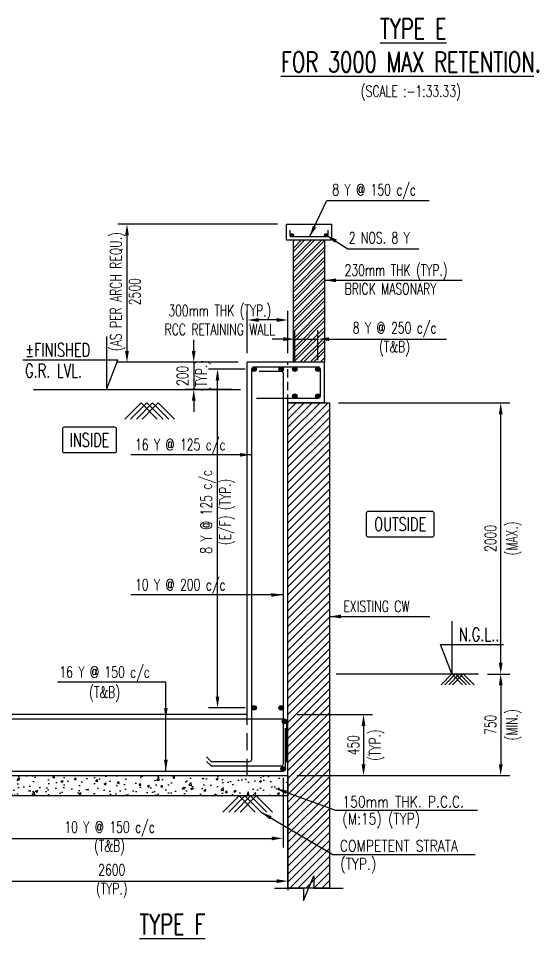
# Model space of a CAD drawing. Header units: millimetres. Extents: x 2843046 to 3042813, y -234641 to -168101.
# Drawn here: x 2889530 to 2900801, y -219194 to -198824 of the extents above; entities that cross this region are included whole.
import ezdxf
from ezdxf.enums import TextEntityAlignment as Align

# ---------------------------------------------------------------- set-up
doc = ezdxf.new("R2010")
doc.units = ezdxf.units.MM
doc.header["$MEASUREMENT"] = 0
doc.header["$PDMODE"] = 34
doc.header["$PDSIZE"] = -5
doc.linetypes.add('Hidden', pattern=[0.375, 0.25, -0.125])
for name, color, linetype in [('NO. BEAM', 3, 'Continuous'), ('S- PILE CAP', 4, 'Continuous'), ('S-BRECK LINE', 8, 'Continuous'), ('S-COLUMN', 1, 'Continuous'), ('S-CONCRET LINE', 4, 'Continuous'), ('S-DIM-1', 5, 'Continuous'), ('S-FOOTING', 4, 'Continuous'), ('S-HATCH', 253, 'Continuous'), ('S-LEVEL SECTION', 3, 'Continuous'), ('S-PCC', 9, 'Continuous'), ('S-REINFORCEMENT', 6, 'Continuous'), ('S-RETAINING WALL', 6, 'Continuous'), ('S-TEXT', 2, 'Continuous'), ('S-TEXT-1', 4, 'Continuous'), ('S-TITIL', 6, 'Continuous'), ('TITLE', 6, 'Continuous')]:
    doc.layers.add(name, color=color, linetype=linetype)
doc.styles.add('ROMANS', font='simplex.shx', dxfattribs={"width": 0.7})
doc.dimstyles.new('dim100', dxfattribs={"dimtxt": 250, "dimasz": 250, "dimexe": 200, "dimexo": 200, "dimgap": 100, "dimtad": 1, "dimdec": 0, "dimzin": 0, "dimdsep": 46, "dimtxsty": 'ROMANS', "dimcen": 0, "dimclrd": 5, "dimclre": 5, "dimclrt": 4, "dimadec": 0, "dimazin": 0, "dimtfac": 1, "dimtdec": 0, "dimtix": 1, "dimtofl": 0, "dimtmove": 2, "dimatfit": 3, "dimfxl": 0, "dimtolj": 1, "dimtzin": 0, "dimlwd": -1, "dimlwe": -1, "dimarcsym": 0})
doc.dimstyles.new('dim33.33', dxfattribs={"dimtxt": 250, "dimasz": 250, "dimexe": 200, "dimexo": 200, "dimgap": 100, "dimtad": 1, "dimdec": 0, "dimlfac": 0.333331, "dimzin": 0, "dimdsep": 46, "dimtxsty": 'ROMANS', "dimcen": 0, "dimclrd": 5, "dimclre": 5, "dimclrt": 4, "dimadec": 0, "dimazin": 0, "dimtfac": 1, "dimtdec": 0, "dimtix": 1, "dimtofl": 0, "dimtmove": 2, "dimatfit": 3, "dimfxl": 0, "dimtolj": 1, "dimtzin": 0, "dimlwd": -1, "dimlwe": -1, "dimarcsym": 0})

# ---------------------------------------------------------------- blocks, each defined once
blk = doc.blocks.new('*D69')
at = {"layer": 'Defpoints', "color": 0, "lineweight": -2}
for p in [(2893938, -206587), (2894747, -206587), (2894747, -214087)]:
    blk.add_point(p, dxfattribs=at)
at = {"layer": 'S-DIM-1', "color": 5}
for p, q in [((2894547, -206587), (2893738, -206587)), ((2894547, -214087), (2893738, -214087))]:
    blk.add_line(p, q, dxfattribs=at)
at = {"layer": 'S-DIM-1', "color": 5, "lineweight": -3}
blk.add_line((2893938, -213837), (2893938, -206837), dxfattribs=at)
at = {"layer": 'S-DIM-1', "color": 5, "lineweight": -2}
for points in [[(2893979, -206837), (2893896, -206837), (2893938, -206587)], [(2893896, -213837), (2893979, -213837), (2893938, -214087)]]:
    blk.add_solid(points, dxfattribs=at)
at = {"layer": 'S-DIM-1', "color": 4, "insert": (2893938, -209748), "char_height": 250, "attachment_point": 5, "rotation": 90, "style": 'ROMANS'}
blk.add_mtext('\\A1;8 Y @ 125 c/c\\P(E/F) (TYP.)', dxfattribs=at)
blk = doc.blocks.new('*D70')
at = {"layer": 'Defpoints', "color": 0, "lineweight": -2}
for p in [(2895497, -214237), (2895497, -215587), (2897169, -215587)]:
    blk.add_point(p, dxfattribs=at)
at = {"layer": 'S-DIM-1', "color": 5}
for p, q in [((2895697, -214237), (2897369, -214237)), ((2895697, -215587), (2897369, -215587))]:
    blk.add_line(p, q, dxfattribs=at)
at = {"layer": 'S-DIM-1', "color": 5, "lineweight": -3}
blk.add_line((2897169, -214487), (2897169, -215337), dxfattribs=at)
at = {"layer": 'S-DIM-1', "color": 5, "lineweight": -2}
for points in [[(2897211, -214487), (2897127, -214487), (2897169, -214237)], [(2897127, -215337), (2897211, -215337), (2897169, -215587)]]:
    blk.add_solid(points, dxfattribs=at)
at = {"layer": 'S-DIM-1', "color": 4, "char_height": 250, "attachment_point": 5, "rotation": 90, "style": 'ROMANS'}
for s, insert in [('(TYP.)', (2897459, -214912)), ('\\A1;450', (2896944, -214912))]:
    blk.add_mtext(s, dxfattribs=dict(at, insert=insert))
blk = doc.blocks.new('*D71')
at = {"layer": 'Defpoints', "color": 0, "lineweight": -2}
for p in [(2887947, -215437), (2895388, -215437), (2895388, -216976)]:
    blk.add_point(p, dxfattribs=at)
at = {"layer": 'S-DIM-1', "color": 5}
for p, q in [((2887947, -215637), (2887947, -217176)), ((2895388, -215637), (2895388, -217176)), ((2888197, -216976), (2895138, -216976))]:
    blk.add_line(p, q, dxfattribs=at)
at = {"layer": 'S-DIM-1', "color": 5, "lineweight": -2}
for points in [[(2888197, -216935), (2888197, -217018), (2887947, -216976)], [(2895138, -217018), (2895138, -216935), (2895388, -216976)]]:
    blk.add_solid(points, dxfattribs=at)
at = {"layer": 'S-DIM-1', "color": 4, "insert": (2891547, -216976), "char_height": 250, "attachment_point": 5, "style": 'ROMANS'}
blk.add_mtext('\\A1;10 Y @ 150 c/c\\P(T&B)', dxfattribs=at)
blk = doc.blocks.new('*D72')
at = {"layer": 'Defpoints', "color": 0, "lineweight": -2}
for p in [(2887697, -216037), (2895497, -216037), (2895497, -217922)]:
    blk.add_point(p, dxfattribs=at)
at = {"layer": 'S-DIM-1', "color": 5}
for p, q in [((2887697, -216237), (2887697, -218122)), ((2895497, -216237), (2895497, -218122)), ((2887947, -217922), (2895247, -217922))]:
    blk.add_line(p, q, dxfattribs=at)
at = {"layer": 'S-DIM-1', "color": 5, "lineweight": -2}
for points in [[(2887947, -217880), (2887947, -217964), (2887697, -217922)], [(2895247, -217964), (2895247, -217880), (2895497, -217922)]]:
    blk.add_solid(points, dxfattribs=at)
at = {"layer": 'S-DIM-1', "color": 4, "insert": (2891597, -217922), "char_height": 250, "attachment_point": 5, "style": 'ROMANS'}
blk.add_mtext('\\A1;2600\\P(TYP.)', dxfattribs=at)
blk = doc.blocks.new('*D73')
at = {"layer": 'Defpoints', "color": 0, "lineweight": -2}
for p in [(2899713, -213337), (2895497, -215587), (2900205, -215587)]:
    blk.add_point(p, dxfattribs=at)
at = {"layer": 'S-DIM-1', "color": 5}
for p, q in [((2899913, -213337), (2900405, -213337)), ((2895697, -215587), (2900405, -215587))]:
    blk.add_line(p, q, dxfattribs=at)
at = {"layer": 'S-DIM-1', "color": 5, "lineweight": -3}
blk.add_line((2900205, -213587), (2900205, -215337), dxfattribs=at)
at = {"layer": 'S-DIM-1', "color": 5, "lineweight": -2}
for points in [[(2900247, -213587), (2900164, -213587), (2900205, -213337)], [(2900164, -215337), (2900247, -215337), (2900205, -215587)]]:
    blk.add_solid(points, dxfattribs=at)
at = {"layer": 'S-DIM-1', "color": 4, "char_height": 250, "attachment_point": 5, "rotation": 90, "style": 'ROMANS'}
for s, insert in [('\\A1;750', (2899980, -214462)), ('(MIN.)', (2900496, -214462))]:
    blk.add_mtext(s, dxfattribs=dict(at, insert=insert))
blk = doc.blocks.new('*D74')
at = {"layer": 'Defpoints', "color": 0, "lineweight": -2}
for p in [(2896417, -207337), (2900205, -207337), (2899713, -213337)]:
    blk.add_point(p, dxfattribs=at)
at = {"layer": 'S-DIM-1', "color": 5}
for p, q in [((2896617, -207337), (2900405, -207337)), ((2899913, -213337), (2900405, -213337))]:
    blk.add_line(p, q, dxfattribs=at)
at = {"layer": 'S-DIM-1', "color": 5, "lineweight": -3}
blk.add_line((2900205, -213087), (2900205, -207587), dxfattribs=at)
at = {"layer": 'S-DIM-1', "color": 5, "lineweight": -2}
for points in [[(2900247, -207587), (2900164, -207587), (2900205, -207337)], [(2900164, -213087), (2900247, -213087), (2900205, -213337)]]:
    blk.add_solid(points, dxfattribs=at)
at = {"layer": 'S-DIM-1', "color": 4, "char_height": 250, "attachment_point": 5, "rotation": 90, "style": 'ROMANS'}
for s, insert in [('(MAX.)', (2900496, -210337)), ('\\A1;2000', (2899980, -210337))]:
    blk.add_mtext(s, dxfattribs=dict(at, insert=insert))
blk = doc.blocks.new('*D76')
at = {"layer": 'Defpoints', "color": 0, "lineweight": -2}
for p in [(2894597, -206437), (2893411, -207037), (2894447, -207037)]:
    blk.add_point(p, dxfattribs=at)
at = {"layer": 'S-DIM-1', "color": 5, "lineweight": -3}
for p, q in [((2893411, -206187), (2893411, -205937)), ((2893411, -206437), (2893411, -207037)), ((2893411, -207287), (2893411, -207537))]:
    blk.add_line(p, q, dxfattribs=at)
at = {"layer": 'S-DIM-1', "color": 5}
for p, q in [((2894397, -206437), (2893211, -206437)), ((2894247, -207037), (2893211, -207037))]:
    blk.add_line(p, q, dxfattribs=at)
at = {"layer": 'S-DIM-1', "color": 5, "lineweight": -2}
for points in [[(2893369, -206187), (2893452, -206187), (2893411, -206437)], [(2893452, -207287), (2893369, -207287), (2893411, -207037)]]:
    blk.add_solid(points, dxfattribs=at)
at = {"layer": 'S-DIM-1', "color": 4, "insert": (2893411, -206737), "char_height": 250, "attachment_point": 5, "rotation": 90, "style": 'ROMANS'}
blk.add_mtext('\\A1;200\\P(TYP.)', dxfattribs=at)
blk = doc.blocks.new('*D77')
at = {"layer": 'Defpoints', "color": 0, "lineweight": -2}
for p in [(2895467, -203377), (2891933, -206437), (2894597, -206437)]:
    blk.add_point(p, dxfattribs=at)
at = {"layer": 'S-DIM-1', "color": 5}
for p, q in [((2895267, -203377), (2891733, -203377)), ((2894397, -206437), (2891733, -206437))]:
    blk.add_line(p, q, dxfattribs=at)
at = {"layer": 'S-DIM-1', "color": 5, "lineweight": -3}
blk.add_line((2891933, -203627), (2891933, -206187), dxfattribs=at)
at = {"layer": 'S-DIM-1', "color": 5, "lineweight": -2}
for points in [[(2891975, -203627), (2891892, -203627), (2891933, -203377)], [(2891892, -206187), (2891975, -206187), (2891933, -206437)]]:
    blk.add_solid(points, dxfattribs=at)
at = {"layer": 'S-DIM-1', "color": 4, "insert": (2891896, -204873), "char_height": 250, "attachment_point": 5, "rotation": 90, "style": 'ROMANS'}
blk.add_mtext('\\A1;{(AS PER ARCH REQU.)\\P2500}', dxfattribs=at)
blk = doc.blocks.new('*D78')
at = {"layer": 'Defpoints', "color": 0, "lineweight": -2}
for p in [(2896157, -205924), (2895647, -206587), (2896157, -206587)]:
    blk.add_point(p, dxfattribs=at)
at = {"layer": 'S-DIM-1', "color": 5}
for p, q in [((2895647, -206387), (2895647, -205724)), ((2896157, -206387), (2896157, -205724))]:
    blk.add_line(p, q, dxfattribs=at)
at = {"layer": 'S-DIM-1', "color": 5, "lineweight": -3}
for p, q in [((2895397, -205924), (2895147, -205924)), ((2895647, -205924), (2896157, -205924)), ((2896407, -205924), (2899007, -205924))]:
    blk.add_line(p, q, dxfattribs=at)
at = {"layer": 'S-DIM-1', "color": 5, "lineweight": -2}
for points in [[(2895397, -205966), (2895397, -205882), (2895647, -205924)], [(2896407, -205882), (2896407, -205966), (2896157, -205924)]]:
    blk.add_solid(points, dxfattribs=at)
at = {"layer": 'S-DIM-1', "color": 4, "insert": (2897857, -205924), "char_height": 250, "attachment_point": 5, "style": 'ROMANS'}
blk.add_mtext('\\A1;8 Y @ 250 c/c\\P(T&B)', dxfattribs=at)
blk = doc.blocks.new('*D79')
at = {"layer": 'Defpoints', "color": 0, "lineweight": -2}
for p in [(2894597, -205500), (2894597, -206437), (2895497, -206437)]:
    blk.add_point(p, dxfattribs=at)
at = {"layer": 'S-DIM-1', "color": 5}
for p, q in [((2894597, -206237), (2894597, -205300)), ((2895497, -206237), (2895497, -205300))]:
    blk.add_line(p, q, dxfattribs=at)
at = {"layer": 'S-DIM-1', "color": 5, "lineweight": -3}
blk.add_line((2895247, -205500), (2894847, -205500), dxfattribs=at)
at = {"layer": 'S-DIM-1', "color": 5, "lineweight": -2}
for points in [[(2894847, -205458), (2894847, -205542), (2894597, -205500)], [(2895247, -205542), (2895247, -205458), (2895497, -205500)]]:
    blk.add_solid(points, dxfattribs=at)
at = {"layer": 'S-DIM-1', "color": 4, "insert": (2893988, -205500), "char_height": 250, "attachment_point": 5, "style": 'ROMANS'}
blk.add_mtext('\\A1;300mm THK (TYP.)\\PRCC RETAINING WALL', dxfattribs=at)

msp = doc.modelspace()

# ---------------------------------------------------------------- hatches: boundary and pattern name
at = {"layer": 'S-HATCH'}
h = msp.add_hatch(dxfattribs=at)
h.set_pattern_fill('ANSI32', color=256, scale=420, style=0)
h.set_pattern_definition([(45, (-5803560.17, 194895.76), (-111.369318, 111.369318), []), (45, (-5803485.93, 194895.76), (-111.369318, 111.369318), [])])
h.paths.add_polyline_path([(2895616.7, -206436.8), (2895616.7, -203736.8), (2896306.7, -203736.8), (2896306.7, -206436.8)])
h = msp.add_hatch(dxfattribs=at)
h.set_pattern_fill('ANSI31', color=9, scale=1000)
h.set_pattern_definition([(45, (2675403.83, -231032.78), (-88.38835, 88.38835), [])])
h.paths.add_polyline_path([(2895496.7, -207336.8), (2895496.7, -218077.8), (2896416.7, -218077.8), (2896416.7, -207336.8)])
at = {"layer": 'S-PCC', "linetype": 'ByBlock'}
h = msp.add_hatch(dxfattribs=at)
h.set_pattern_fill('AR-CONC,_O', color=256, scale=66.666667)
h.set_pattern_definition([(50, (-14206710.75, 195740.44), (478.173455, -41.834757), [50, -550]), (355, (-14206710.75, 195740.44), (-92.500889, 501.461422), [40, -440]), (100.4514445, (-14206670.9, 195736.95), (385.672564, 459.626661), [42.493461, -467.428075]), (46.1842, (-14206710.75, 195873.77), (711.49422, -110.346187), [75, -825]), (96.6356355, (-14206651.46, 195864.6), (623.107964, 649.4124), [63.740228, -701.142507]), (351.184164, (-14206710.75, 195873.8), (623.107963, 649.4124), [60, -660]), (21, (-14206644.1, 195840.44), (397.938035, -268.412594), [50, -550]), (326, (-14206644.1, 195840.44), (162.210221, 483.433363), [40, -440]), (71.4514447, (-14206610.9, 195818.07), (560.148251, 215.020769), [42.49346, -467.428075]), (37.5, (-14206710.75, 195740.44), (8.1065702, 221.9292359), [0, -434.6666667, 0, -446.6666667, 0, -441.6666667]), (7.5, (-14206710.75, 195740.44), (175.3796916, 262.9411413), [0, -254.6666667, 0, -424.6666667, 0, -168.3333333]), (327.5, (-14206859.42, 195740.44), (355.8816241, -15.0365812), [0, -166.6666667, 0, -520, 0, -690]), (317.5, (-14206926.08, 195740.44), (388.7907796, 66.736655), [0, -216.6666667, 0, -345.3333333, 0, -490])])
h.paths.add_polyline_path([(2887246.7, -216036.9), (2887246.7, -215586.9), (2895496.7, -215586.8), (2895496.7, -216036.8)])

# ---------------------------------------------------------------- linework, layer by layer
at = {"layer": 'NO. BEAM', "color": 7, "elevation": -19.4}
for points in [[(2891662.3, -207874.6), (2890542.3, -207874.6, 0.4142136), (2890502.3, -207914.6), (2890502.3, -208394.6, 0.4142136), (2890542.3, -208434.6), (2891662.3, -208434.6, 0.4142136), (2891702.3, -208394.6), (2891702.3, -207914.6, 0.4142136)], [(2898690.5, -209740), (2897270.5, -209740, 0.4142136), (2897230.5, -209780), (2897230.5, -210260, 0.4142136), (2897270.5, -210300), (2898690.5, -210300, 0.4142136), (2898730.5, -210260), (2898730.5, -209780, 0.4142136)]]:
    msp.add_lwpolyline(points, format="xyb", close=True, dxfattribs=at)
at = {"layer": 'S- PILE CAP', "color": 8, "linetype": 'Hidden', "ltscale": 1500}
msp.add_line((2894596.7, -215586.8, -19.4), (2894596.7, -214236.8, -19.4), dxfattribs=at)
at = {"layer": 'S-BRECK LINE', "elevation": -19.4}
msp.add_lwpolyline([(2895196.7, -218077.8), (2895843.9, -218077.8), (2895843.9, -218352.6), (2896069.5, -217803.1), (2896069.5, -218077.8), (2896716.7, -218077.8)], dxfattribs=at)
at = {"layer": 'S-COLUMN', "color": 4}
msp.add_line((2895616.7, -206397.8, -19.4), (2895616.7, -203736.8, -19.4), dxfattribs=at)
at = {"layer": 'S-COLUMN', "color": 4, "elevation": -19.4}
for points in [[(2895616.7, -206436.8), (2895616.7, -203736.8)], [(2896306.7, -203736.8), (2896306.7, -206436.8)]]:
    msp.add_lwpolyline(points, dxfattribs=at)
at = {"layer": 'S-CONCRET LINE', "elevation": -19.4}
msp.add_lwpolyline([(2895466.7, -203736.8), (2895466.7, -203376.8), (2896456.7, -203376.8), (2896456.7, -203736.8)], close=True, dxfattribs=at)
at = {"layer": 'S-FOOTING', "elevation": -19.4}
msp.add_lwpolyline([(2894596.7, -214236.8), (2887696.7, -214236.9), (2887696.7, -215586.9), (2895496.7, -215586.8)], dxfattribs=at)
at = {"layer": 'S-HATCH', "color": 9, "elevation": -19.4}
msp.add_lwpolyline([(2895496.7, -207336.8), (2896416.7, -207336.8), (2896416.7, -218077.8), (2895496.7, -218077.8)], close=True, dxfattribs=at)
at = {"layer": 'S-LEVEL SECTION'}
for p, q in [((2889866.9, -207036.8, -19.4), (2894446.7, -207036.8, -19.4)), ((2896566.7, -213336.8, -19.4), (2899712.6, -213336.8, -19.4))]:
    msp.add_line(p, q, dxfattribs=at)
at = {"layer": 'S-LEVEL SECTION', "elevation": -19.4}
for points in [[(2891480.8, -205866.4), (2891480.8, -207036.8), (2891730.8, -206386.8), (2889631, -206386.8)], [(2899123.9, -212166.4), (2899123.9, -213336.8), (2898873.9, -212686.8), (2900267.7, -212686.8)]]:
    msp.add_lwpolyline(points, dxfattribs=at)
at = {"layer": 'S-PCC', "elevation": -19.4}
for points in [[(2891887.8, -207694.8), (2892245.7, -207336.8), (2892603.7, -207694.8)], [(2892014.3, -207694.8), (2892372.3, -207336.8), (2892730.3, -207694.8)], [(2892140.9, -207694.8), (2892498.8, -207336.8), (2892856.8, -207694.8)], [(2892267.4, -207694.8), (2892625.4, -207336.8), (2892983.4, -207694.8)], [(2899362.6, -213575.4), (2899123.9, -213336.8), (2898885.3, -213575.4)], [(2899447, -213575.4), (2899208.3, -213336.8), (2898969.7, -213575.4)], [(2899531.3, -213575.4), (2899292.7, -213336.8), (2899054, -213575.4)], [(2899615.7, -213575.4), (2899377.1, -213336.8), (2899138.4, -213575.4)], [(2894773.9, -216394.8), (2894415.9, -216036.8), (2894057.9, -216394.8)], [(2894900.4, -216394.8), (2894542.5, -216036.8), (2894184.5, -216394.8)], [(2895027, -216394.8), (2894669, -216036.8), (2894311.1, -216394.8)], [(2895153.6, -216394.8), (2894795.6, -216036.8), (2894437.6, -216394.8)]]:
    msp.add_lwpolyline(points, dxfattribs=at)
msp.add_lwpolyline([(2887246.7, -216036.9), (2887246.7, -215586.9), (2895496.7, -215586.8), (2895496.7, -216036.8)], close=True, dxfattribs=at)
at = {"layer": 'S-REINFORCEMENT', "elevation": -19.4}
msp.add_lwpolyline([(2896381.7, -203511.8), (2896381.7, -203624.3, -0.4142136), (2896344.2, -203661.8), (2895579.2, -203661.8, -0.4142136), (2895541.7, -203624.3), (2895541.7, -203511.8)], format="xyb", dxfattribs=at)
at = {"layer": 'S-REINFORCEMENT', "const_width": 37.5, "elevation": -19.4}
for points in [[(2895560.4, -203624.3, 1), (2895597.9, -203624.3, 1)], [(2896362.9, -203624.3, -1), (2896325.4, -203624.3, -1)]]:
    msp.add_lwpolyline(points, format="xyb", close=True, dxfattribs=at)
at = {"layer": 'S-REINFORCEMENT', "ltscale": 10, "elevation": -19.4}
for points in [[(2893696.7, -215172.8), (2893796.7, -215272.8), (2894646.7, -215272.8, 0.4142136), (2894696.7, -215222.8), (2894696.7, -206586.8, -0.4142136), (2894746.7, -206536.8), (2896156.7, -206536.8, -0.4142136), (2896206.7, -206586.8), (2896206.7, -207186.8, -0.4142136), (2896156.7, -207236.8), (2894796.7, -207236.8)], [(2893696.7, -215272.8), (2893796.7, -215372.8), (2895346.7, -215372.8, 0.4142136), (2895396.7, -215322.8), (2895396.7, -206686.8, 0.4142136), (2895346.7, -206636.8), (2894856.7, -206636.8)], [(2895471.6, -215286.8), (2895471.6, -214386.8, 0.4142136), (2895421.6, -214336.8), (2887846.7, -214336.9, 0.4142136), (2887796.7, -214386.9), (2887796.7, -215286.9)], [(2887896.7, -214536.9), (2887896.7, -215436.9, 0.4142136), (2887946.7, -215486.9), (2895388.4, -215486.8, 0.4142136), (2895438.4, -215436.8), (2895438.4, -214536.8)]]:
    msp.add_lwpolyline(points, format="xyb", dxfattribs=at)
at = {"layer": 'S-REINFORCEMENT', "ltscale": 10, "const_width": 50, "elevation": -19.4}
for points in [[(2894721.7, -206586.8, 1), (2894771.7, -206586.8, 1)], [(2895321.7, -206586.8, 1), (2895371.7, -206586.8, 1)], [(2895671.7, -206586.8, -1), (2895621.7, -206586.8, -1)], [(2896131.7, -206586.8, 1), (2896181.7, -206586.8, 1)], [(2895671.7, -207186.8, 1), (2895621.7, -207186.8, 1)], [(2896131.7, -207186.8, -1), (2896181.7, -207186.8, -1)], [(2894721.7, -214086.8, 1), (2894771.7, -214086.8, 1)], [(2895321.7, -214086.8, 1), (2895371.7, -214086.8, 1)], [(2895396.6, -214386.8, -1), (2895446.6, -214386.8, -1)], [(2895413.4, -215436.8, -1), (2895363.4, -215436.8, -1)]]:
    msp.add_lwpolyline(points, format="xyb", close=True, dxfattribs=at)
at = {"layer": 'S-REINFORCEMENT'}
for centre in [(2895579.2, -203624.3, -19.4), (2896344.2, -203624.3, -19.4)]:
    msp.add_circle(centre, 37.5, dxfattribs=at)
at = {"layer": 'S-REINFORCEMENT', "ltscale": 10}
for centre in [(2894746.7, -206586.8, -19.4), (2895346.7, -206586.8, -19.4), (2895646.7, -206586.8, -19.4), (2896156.7, -206586.8, -19.4), (2895646.7, -207186.8, -19.4), (2896156.7, -207186.8, -19.4), (2894746.7, -214086.8, -19.4), (2895346.7, -214086.8, -19.4), (2895421.6, -214386.8, -19.4), (2895388.4, -215436.8, -19.4)]:
    msp.add_circle(centre, 50, dxfattribs=at)
at = {"layer": 'S-RETAINING WALL', "color": 4}
for p, q in [((2896306.7, -206436.8, -19.4), (2894596.7, -206436.8, -19.4)), ((2896306.7, -207336.8, -19.4), (2896306.7, -206436.8, -19.4)), ((2896306.7, -207336.8, -19.4), (2895496.7, -207336.8, -19.4))]:
    msp.add_line(p, q, dxfattribs=at)
at = {"layer": 'S-RETAINING WALL', "color": 8, "linetype": 'Hidden', "ltscale": 750}
msp.add_line((2895496.7, -207336.8, -19.4), (2895496.7, -206436.8, -19.4), dxfattribs=at)
at = {"layer": 'S-RETAINING WALL', "color": 4, "elevation": -19.4}
for points in [[(2894596.7, -214236.8), (2894596.7, -206436.8)], [(2895496.7, -214836.8), (2895496.7, -207336.8)]]:
    msp.add_lwpolyline(points, dxfattribs=at)

# ---------------------------------------------------------------- texts
at = {"layer": 'S-LEVEL SECTION', "style": 'ROMANS', "width": 0.7}
for s, p in [('%%PFINISHED', (2889677.8, -206161.8, -19.4)), ('G.R. LVL.', (2889677.8, -206623.3, -29)), ('N.G.L..', (2899276.7, -212461.8, -19.4))]:
    msp.add_text(s, height=300, dxfattribs=at).set_placement(p, align=Align.MIDDLE_LEFT)
at = {"layer": 'S-TEXT', "style": 'ROMANS', "width": 0.7}
msp.add_text('(SCALE :-1:33.33)', height=250, dxfattribs=at).set_placement((2898216.9, -200436.4, 1646087.9), align=Align.MIDDLE_CENTER)
at = {"layer": 'S-TEXT-1', "style": 'ROMANS'}
for s, width, p in [('8 Y @ 150 c/c', 0.7, (2896477.2, -202616, -19.4)), ('2 NOS. 8 Y', 0.7, (2896842, -203681.9, -19.4)), ('230mm THK (TYP.)', 0.7, (2896750, -204396.3, -19.4)), ('BRICK MASONARY', 0.7, (2896750, -204810.6, -19.4)), ('16 Y @ 125 c/c', 0.7, (2892110.4, -208259.6, -19.4)), ('10 Y @ 200 c/c', 0.7, (2892110.4, -211361.2, -19.4)), ('EXISTING CW', 0.7, (2896724.9, -211839.2, -19.4)), ('16 Y @ 150 c/c', 0.7, (2890437.3, -213292.2, -19.4)), ('(T&B)', 0.7, (2891097.2, -213742.2, -19.4)), ('150mm THK. P.C.C.', 0.8, (2896700.8, -216165.5, 170.2)), ('(M:15) (TYP)', 0.8, (2896700.8, -216542.1, 170.2)), ('COMPETENT STRATA', 0.8, (2896645.4, -217140.9, 170.2)), ('(TYP.)', 0.8, (2896653.9, -217541.7, 170.2))]:
    msp.add_text(s, height=250, dxfattribs=dict(at, width=width)).set_placement(p, align=Align.MIDDLE_LEFT)
at = {"layer": 'S-TITIL', "style": 'ROMANS', "width": 0.7}
for s, p in [('%%UTYPE E', (2898269.5, -199049, 1646110.1)), ('%%UFOR 3000 MAX RETENTION.', (2898216.9, -199786.4, 1646087.9)), ('%%UTYPE F', (2892937.3, -218879.2))]:
    msp.add_text(s, height=450, dxfattribs=at).set_placement(p, align=Align.MIDDLE_CENTER)
at = {"layer": 'TITLE', "color": 2, "style": 'ROMANS', "width": 0.7}
for s, p in [('INSIDE', (2891102.3, -208154.6, -19.4)), ('OUTSIDE', (2897980.5, -210020, -19.4))]:
    msp.add_text(s, height=300, dxfattribs=at).set_placement(p, align=Align.MIDDLE_CENTER)

# ---------------------------------------------------------------- dimensions: what is measured, and where the dimension line sits
at = {"layer": 'S-DIM-1'}
for base, p1, p2, angle, text, override, picture, middle in [((2891933.3, -206436.8, -19.4), (2895466.7, -203376.8, -19.4), (2894596.7, -206436.8, -19.4), 90, '{(AS PER ARCH REQU.)\\P2500}', {"dimtofl": 1, "dimtmove": 1, "dimlwd": 65533}, '*D77', (2892407, -204872.9, -19.4)), ((2894596.7, -205500.1, -19.4), (2895496.7, -206436.8, -19.4), (2894596.7, -206436.8, -19.4), 180, '300mm THK (TYP.)\\XRCC RETAINING WALL', {"dimtxt": 250, "dimasz": 250, "dimtxsty": 'ROMANS', "dimtofl": 1, "dimtmove": 2, "dimlwd": 65533}, '*D79', (2893988.5, -205500.1, -19.4)), ((2893410.6, -207036.8, -18.2), (2894596.7, -206436.8, -19.4), (2894446.7, -207036.8, -19.4), 90, '<>\\X(TYP.)', {"dimtofl": 1, "dimtmove": 0, "dimlwd": 65533}, '*D76', (2893410.6, -206736.8, -18.2)), ((2893937.7, -206586.8, -19.4), (2894746.7, -214086.8, -19.4), (2894746.7, -206586.8, -19.4), 90, '8 Y @ 125 c/c\\X(E/F) (TYP.)', {"dimtxt": 250, "dimasz": 250, "dimtxsty": 'ROMANS', "dimtofl": 1, "dimtmove": 0, "dimlwd": 65533}, '*D69', (2893937.7, -209748.1, -19.4))]:
    dim = msp.add_linear_dim(base=base, p1=p1, p2=p2, angle=angle, text=text, dimstyle='dim33.33', override=override, dxfattribs=at)
    dim.commit()
    dim.dimension.update_dxf_attribs({"geometry": picture, "text_midpoint": middle, "dimtype": 160})
for base, p1, p2, text, override, picture, middle in [((2896156.7, -205924, -19.4), (2895646.7, -206586.8, -19.4), (2896156.7, -206586.8, -19.4), '8 Y @ 250 c/c\\X(T&B)', {"dimtxt": 250, "dimasz": 250, "dimtxsty": 'ROMANS', "dimtofl": 1, "dimtmove": 0, "dimlwd": 65533}, '*D78', (2897856.7, -205924, -19.4)), ((2895388.4, -216976.5), (2887946.7, -215436.9, -30.1), (2895388.4, -215436.8, -19.4), '10 Y @ 150 c/c\\X(T&B)', {"dimtxt": 250, "dimasz": 250, "dimtxsty": 'ROMANS', "dimtmove": 0}, '*D71', (2891546.7, -216976.5)), ((2895496.7, -217922), (2887696.7, -216036.9, -30.1), (2895496.7, -216036.8, -19.4), '<>\\X(TYP.)', {"dimtxt": 250, "dimasz": 250, "dimtxsty": 'ROMANS', "dimtmove": 0}, '*D72', (2891596.7, -217922))]:
    dim = msp.add_linear_dim(base=base, p1=p1, p2=p2, text=text, dimstyle='dim33.33', override=override, dxfattribs=at)
    dim.commit()
    dim.dimension.update_dxf_attribs({"geometry": picture, "text_midpoint": middle, "dimtype": 160})
for base, p1, p2, angle, text, picture, middle in [((2900205.4, -207336.8, -19.4), (2899712.6, -213336.8, -19.4), (2896416.7, -207336.8, -19.4), 270, '<>\\X(MAX.)', '*D74', (2900205.4, -210336.8, -19.4)), ((2900205.4, -215586.8, -19.4), (2899712.6, -213336.8, -19.4), (2895496.7, -215586.8, -19.4), 90, '<>\\X(MIN.)', '*D73', (2900205.4, -214461.8, -19.4)), ((2897168.9, -215586.8, -19.4), (2895496.7, -214236.8, -19.4), (2895496.7, -215586.8, -19.4), 90, '<>\\X(TYP.)', '*D70', (2897168.9, -214911.8, -19.4))]:
    dim = msp.add_linear_dim(base=base, p1=p1, p2=p2, angle=angle, text=text, dimstyle='dim33.33', override={"dimtxt": 250, "dimasz": 250, "dimtxsty": 'ROMANS', "dimtofl": 1, "dimtmove": 0, "dimlwd": 65533}, dxfattribs=at)
    dim.commit()
    dim.dimension.update_dxf_attribs({"geometry": picture, "text_midpoint": middle})

# ---------------------------------------------------------------- leaders
for points, override in [([(2892793, -214336.8, -19.4), (2892793, -213517.2, -19.4), (2890392.3, -213517.2, -19.4)], {"dimtad": 0, "dimarcsym": 1}), ([(2892793, -215486.8, -19.4), (2892793, -213517.2, -19.4), (2890392.3, -213517.2, -19.4)], {"dimgap": 100, "dimtad": 0, "dimarcsym": 1})]:
    msp.add_leader(points, dimstyle='dim100', override=override)
for points, dimstyle in [([(2895976.2, -203661.8, -19.4), (2896357.2, -202856, -19.4), (2898622.7, -202856, -19.4)], 'dim33.33'), ([(2896344.2, -203624.3, -19.4), (2896823.2, -203921.9, -19.4), (2898390.6, -203921.9, -19.4)], 'dim33.33'), ([(2896306.7, -204621.3, -19.4), (2899352.9, -204621.3, -19.4)], 'dim100'), ([(2894681.3, -208484.6, -19.4), (2892021.8, -208484.6, -19.4)], 'dim100'), ([(2895381.3, -211586.2, -19.4), (2892021.8, -211586.2, -19.4)], 'dim100'), ([(2896416.7, -212064.2, -19.4), (2898639.1, -212064.2, -19.4)], 'dim100'), ([(2895226.2, -215868.3, -19.4), (2896545.1, -216353.8, -19.4), (2899694.1, -216353.8, -19.4)], 'dim100'), ([(2894900.4, -216394.8, -19.4), (2896489.7, -217329.2, -19.4), (2899638.6, -217329.2, -19.4)], 'dim100')]:
    msp.add_leader(points, dimstyle=dimstyle, dxfattribs=at)

doc.saveas('drawing.dxf')
